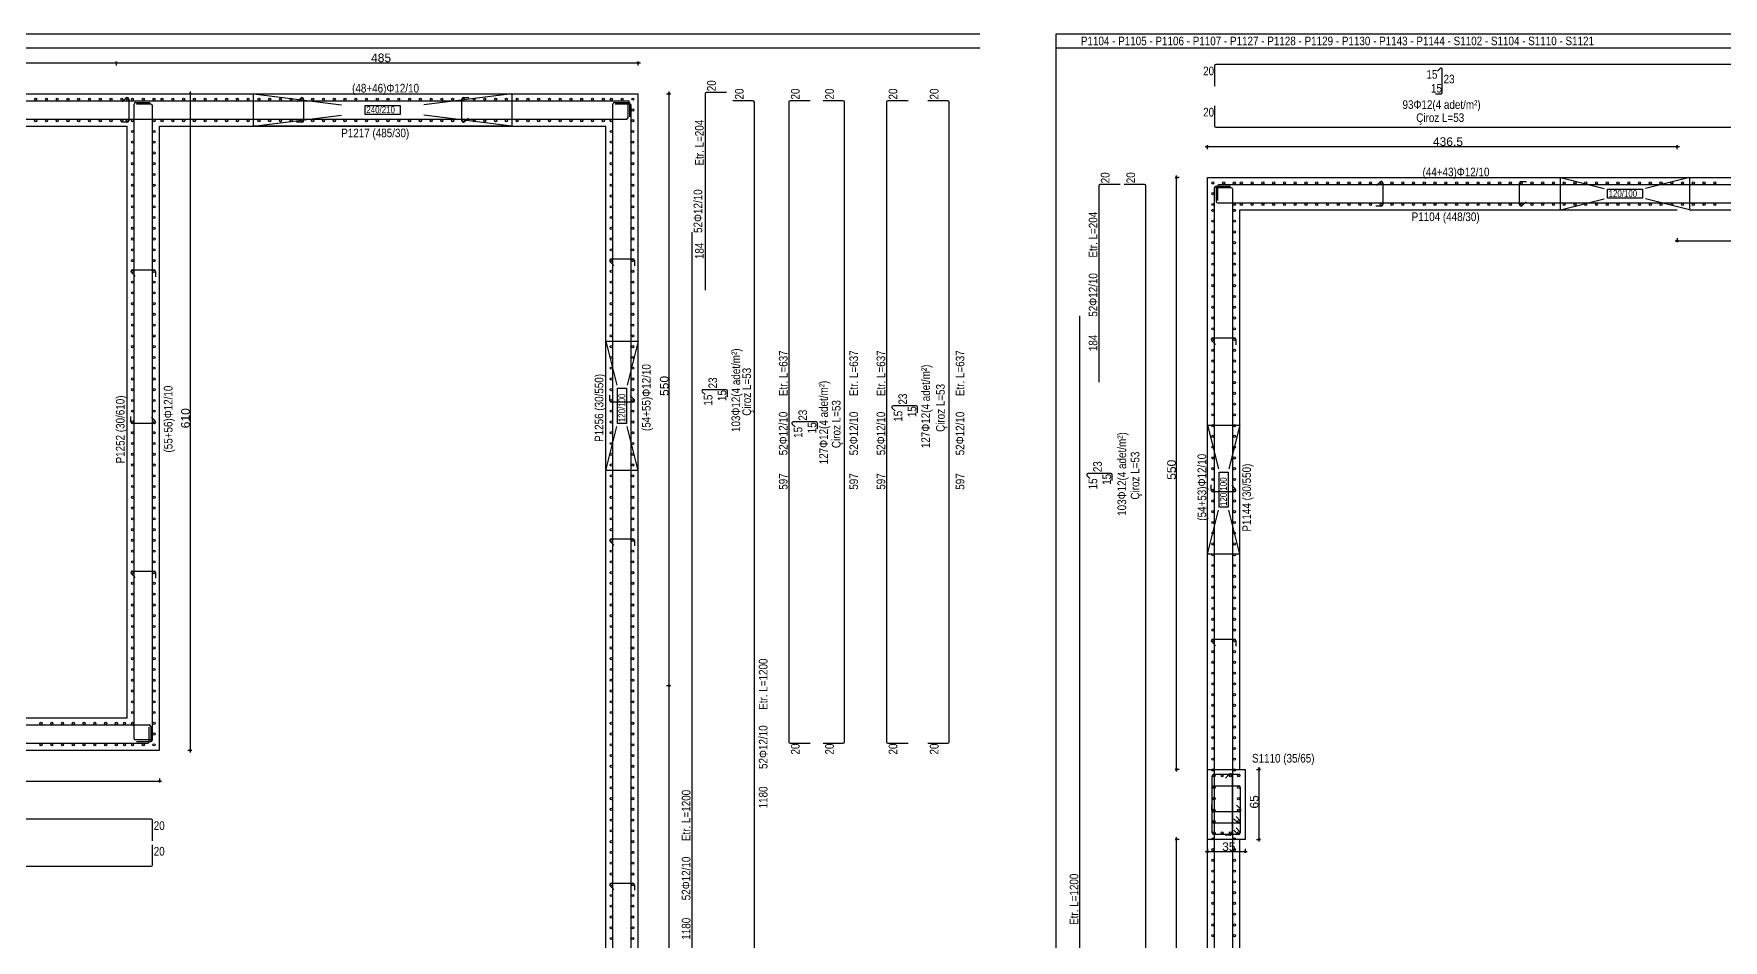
# Model space of a CAD drawing. Header units: metres. Extents: x 419734 to 420376, y 4564732 to 4565123.
# Drawn here: x 420004.01 to 420043.27, y 4564997.67 to 4565018.73 of the extents above; entities that cross this region are included whole.
import ezdxf

# ---------------------------------------------------------------- set-up
doc = ezdxf.new("R2010")
doc.units = ezdxf.units.M
for name, color, linetype in [('SW_DIM', 33, 'Continuous'), ('SW_MAGRONE', 2, 'Continuous'), ('SW_REINFORCEMENT', 7, 'Continuous'), ('SW_TABLE', 7, 'Continuous'), ('SW_Tondini', 1, 'Continuous'), ('SW_TXT_TESTI', 1, 'Continuous')]:
    doc.layers.add(name, color=color, linetype=linetype)
doc.styles.add('arial_1_18', font='arial.ttf', dxfattribs={"height": 0.2})
doc.styles.add('SWS', font='ARIALN.TTF')

msp = doc.modelspace()

# ---------------------------------------------------------------- linework, layer by layer
at = {"layer": 'SW_DIM', "ltscale": 0.5}
for points in [[(419969.25796, 4565018.05348), (420005.98296, 4565018.05348)], [(420005.88296, 4565018.05348), (420018.10745, 4565018.05348)], [(420005.93296, 4565017.99098), (420005.93296, 4565018.08473)], [(420018.05745, 4565017.99098), (420018.05745, 4565018.08473)], [(420007.58995, 4565017.33348), (420007.6837, 4565017.33348)], [(420007.65245, 4565002.03348), (420007.65245, 4565017.38348)], [(420018.71495, 4565017.33348), (420018.8087, 4565017.33348)], [(420018.77745, 4564984.40848), (420018.77745, 4565017.38348)], [(420031.23281, 4565016.1066), (420042.24616, 4565016.1066)], [(420031.28281, 4565016.0441), (420031.28281, 4565016.13785)], [(420042.19616, 4565016.0441), (420042.19616, 4565016.13785)], [(420030.62531, 4565015.3866), (420030.53156, 4565015.3866)], [(420030.56281, 4565001.5866), (420030.56281, 4565015.4366)], [(420042.19616, 4565013.9791), (420042.19616, 4565013.88535)], [(420042.14616, 4565013.9166), (420088.27712, 4565013.9166)], [(420018.71495, 4565003.58348), (420018.8087, 4565003.58348)], [(420007.58995, 4565002.08348), (420007.6837, 4565002.08348)], [(420006.93245, 4565001.42598), (420006.93245, 4565001.33223)], [(420030.62531, 4565001.6366), (420030.53156, 4565001.6366)], [(420032.42073, 4565001.6366), (420032.51448, 4565001.6366)], [(420032.48323, 4564999.9616), (420032.48323, 4565001.6866)], [(419995.50745, 4565001.36348), (420006.98245, 4565001.36348)], [(420030.62531, 4565000.0116), (420030.53156, 4565000.0116)], [(420030.56281, 4564982.4616), (420030.56281, 4565000.0616)], [(420032.42073, 4565000.0116), (420032.51448, 4565000.0116)], [(420031.23281, 4564999.72656), (420032.20781, 4564999.72656)], [(420031.28281, 4564999.78906), (420031.28281, 4564999.69531)], [(420032.15781, 4564999.78906), (420032.15781, 4564999.69531)]]:
    msp.add_lwpolyline(points, dxfattribs=at)
for centre in [(420005.93296, 4565018.05348), (420018.05745, 4565018.05348), (420007.65245, 4565017.33348), (420018.77745, 4565017.33348), (420031.28281, 4565016.1066), (420042.19616, 4565016.1066), (420030.56281, 4565015.3866), (420042.19616, 4565013.9166), (420018.77745, 4565003.58348), (420007.65245, 4565002.08348), (420006.93245, 4565001.36348), (420030.56281, 4565001.6366), (420032.48323, 4565001.6366), (420030.56281, 4565000.0116), (420032.48323, 4565000.0116), (420031.28281, 4564999.72656), (420032.15781, 4564999.72656)]:
    msp.add_circle(centre, 0.01875, dxfattribs=at)
at = {"layer": 'SW_MAGRONE'}
for points in [[(419969.30796, 4565017.33348), (420005.93296, 4565017.33348)], [(420005.93296, 4565017.33348), (420006.18245, 4565017.33348)], [(420006.18245, 4565017.33348), (420006.93245, 4565017.33348)], [(420006.93245, 4565017.33348), (420017.30745, 4565017.33348)], [(420009.11995, 4565017.33348), (420015.11995, 4565017.33348)], [(420009.11995, 4565016.58348), (420009.11995, 4565017.33348)], [(420009.11995, 4565017.33348), (420011.15995, 4565017.07848)], [(420015.11995, 4565017.33348), (420013.07995, 4565017.07848)], [(420015.11995, 4565017.33348), (420015.11995, 4565016.58348)], [(420017.30745, 4565017.33348), (420018.05745, 4565017.33348)], [(420018.05745, 4564984.45848), (420018.05745, 4565017.33348)], [(420009.11995, 4565016.58348), (420011.15995, 4565016.83848)], [(420011.7112, 4565017.06348), (420012.52869, 4565017.06348)], [(420011.7112, 4565016.85348), (420011.7112, 4565017.06348)], [(420012.52869, 4565016.85348), (420011.7112, 4565016.85348)], [(420012.52869, 4565017.06348), (420012.52869, 4565016.85348)], [(420015.11995, 4565016.58348), (420013.07995, 4565016.83848)], [(419995.55745, 4565016.58348), (420005.93296, 4565016.58348)], [(420005.93296, 4565016.58348), (420006.18245, 4565016.58348)], [(420006.18245, 4565002.83348), (420006.18245, 4565016.58348)], [(420006.93245, 4565002.08348), (420006.93245, 4565016.58348)], [(420006.93245, 4565016.58348), (420017.30745, 4565016.58348)], [(420015.11995, 4565016.58348), (420009.11995, 4565016.58348)], [(420017.30745, 4564985.20848), (420017.30745, 4565016.58348)], [(420031.28281, 4565015.3866), (420032.03281, 4565015.3866)], [(420031.28281, 4564982.5116), (420031.28281, 4565015.3866)], [(420032.03281, 4565015.3866), (420042.19616, 4565015.3866)], [(420039.48281, 4565015.3866), (420088.22712, 4565015.3866)], [(420039.48281, 4565014.6366), (420039.48281, 4565015.3866)], [(420039.48281, 4565015.3866), (420040.50281, 4565015.1316)], [(420040.57407, 4565015.1166), (420041.39155, 4565015.1166)], [(420040.57407, 4565014.9066), (420040.57407, 4565015.1166)], [(420041.39155, 4565015.1166), (420041.39155, 4565014.9066)], [(420042.48281, 4565015.3866), (420041.46281, 4565015.1316)], [(420042.48281, 4565015.3866), (420042.48281, 4565014.6366)], [(420039.48281, 4565014.6366), (420040.50281, 4565014.8916)], [(420041.39155, 4565014.9066), (420040.57407, 4565014.9066)], [(420042.48281, 4565014.6366), (420041.46281, 4565014.8916)], [(420032.03281, 4565014.6366), (420042.19616, 4565014.6366)], [(420032.03281, 4565001.6366), (420032.03281, 4565014.6366)], [(420042.48281, 4565014.6366), (420088.22712, 4565014.6366)], [(420017.30745, 4565011.58348), (420018.05745, 4565011.58348)], [(420017.30745, 4565011.58348), (420017.56245, 4565010.56348)], [(420018.05745, 4565011.58348), (420017.80245, 4565010.56348)], [(420017.57745, 4565009.67473), (420017.57745, 4565010.49222)], [(420017.57745, 4565010.49222), (420017.78745, 4565010.49222)], [(420017.78745, 4565010.49222), (420017.78745, 4565009.67473)], [(420017.78745, 4565009.67473), (420017.57745, 4565009.67473)], [(420031.28281, 4565009.6366), (420032.03281, 4565009.6366)], [(420031.28281, 4565009.6366), (420031.53781, 4565008.6166)], [(420032.03281, 4565009.6366), (420031.77781, 4565008.6166)], [(420017.30745, 4565008.58348), (420017.56245, 4565009.60348)], [(420018.05745, 4565008.58348), (420017.80245, 4565009.60348)], [(420018.05745, 4565008.58348), (420017.30745, 4565008.58348)], [(420031.55281, 4565007.72786), (420031.55281, 4565008.54535)], [(420031.55281, 4565008.54535), (420031.76281, 4565008.54535)], [(420031.76281, 4565008.54535), (420031.76281, 4565007.72786)], [(420031.28281, 4565006.6366), (420031.53781, 4565007.6566)], [(420031.76281, 4565007.72786), (420031.55281, 4565007.72786)], [(420032.03281, 4565006.6366), (420031.77781, 4565007.6566)], [(420032.03281, 4565006.6366), (420031.28281, 4565006.6366)], [(419995.55745, 4565002.83348), (420006.18245, 4565002.83348)], [(419969.55745, 4565002.08348), (420006.93245, 4565002.08348)], [(420031.28281, 4565001.6366), (420032.15781, 4565001.6366)], [(420032.15781, 4565001.6366), (420032.15781, 4565000.0116)], [(420032.15781, 4565000.0116), (420031.28281, 4565000.0116)], [(420032.03281, 4564983.2616), (420032.03281, 4565000.0116)]]:
    msp.add_lwpolyline(points, dxfattribs=at)
at = {"layer": 'SW_REINFORCEMENT', "color": 7, "ltscale": 0.05, "flags": 128}
for points in [[(420031.44531, 4565017.9841), (420031.44531, 4565017.5141)], [(420060.94531, 4565018.0141), (420031.47531, 4565018.0141)], [(420036.68827, 4565017.9192), (420036.62458, 4565017.85551)], [(420036.73948, 4565017.36291), (420036.73948, 4565017.89799)], [(419982.7518, 4565017.17098), (420012.7518, 4565017.17098)], [(420006.0678, 4565017.14661), (420006.15619, 4565017.23499)], [(420006.22021, 4565017.20848), (420006.22021, 4565016.70848)], [(420006.34495, 4565002.35848), (420006.34495, 4565017.09598)], [(420006.38245, 4565017.13348), (420006.71745, 4565017.13348)], [(420006.73245, 4565017.09598), (420006.39745, 4565017.09598)], [(420010.13004, 4565017.14661), (420010.21843, 4565017.23499)], [(420010.28245, 4565017.20848), (420010.28245, 4565016.70848)], [(420011.20865, 4565017.17098), (420017.81995, 4565017.17098)], [(420013.95745, 4565016.70848), (420013.95745, 4565017.20848)], [(420013.99495, 4565017.24598), (420014.11995, 4565017.24598)], [(420017.46995, 4564984.73348), (420017.46995, 4565017.09598)], [(420017.50745, 4565017.13348), (420017.84245, 4565017.13348)], [(420017.85745, 4565017.09598), (420017.52245, 4565017.09598)], [(420017.81995, 4565016.78348), (420017.81995, 4565017.11848)], [(420017.85745, 4565017.13348), (420017.85745, 4565016.79848)], [(420019.60884, 4565017.33261), (420019.60884, 4565012.76946)], [(420020.10884, 4565017.36261), (420019.63884, 4565017.36261)], [(420020.72495, 4565017.17098), (420020.25495, 4565017.17098)], [(420020.75495, 4564987.67098), (420020.75495, 4565017.14098)], [(420021.55562, 4565017.14098), (420021.55562, 4565002.27598)], [(420022.05562, 4565017.17098), (420021.58562, 4565017.17098)], [(420022.82062, 4565017.17098), (420022.35062, 4565017.17098)], [(420022.85062, 4565002.27598), (420022.85062, 4565017.14098)], [(420023.82562, 4565017.14098), (420023.82562, 4565002.27598)], [(420024.32562, 4565017.17098), (420023.85562, 4565017.17098)], [(420025.25322, 4565017.17098), (420024.78322, 4565017.17098)], [(420025.28322, 4565002.27598), (420025.28322, 4565017.14098)], [(420036.57698, 4565017.33291), (420036.70948, 4565017.33291)], [(419988.39495, 4565016.74598), (420017.78245, 4565016.74598)], [(420006.76995, 4565002.32098), (420006.76995, 4565017.05848)], [(420014.10985, 4565016.77035), (420014.02146, 4565016.68196)], [(420017.89495, 4564984.69598), (420017.89495, 4565017.05848)], [(420031.44531, 4565017.0565), (420031.44531, 4565016.5865)], [(420006.18271, 4565016.67098), (420006.05771, 4565016.67098)], [(420010.24495, 4565016.67098), (420010.11995, 4565016.67098)], [(420031.47531, 4565016.5565), (420060.95777, 4565016.5565)], [(420028.75531, 4565015.1941), (420028.75531, 4565010.63096)], [(420029.25531, 4565015.2241), (420028.78531, 4565015.2241)], [(420029.82031, 4565015.2241), (420029.35031, 4565015.2241)], [(420029.85031, 4564985.7241), (420029.85031, 4565015.1941)], [(420031.44531, 4564982.7866), (420031.44531, 4565015.1491)], [(420031.48281, 4565015.1866), (420031.81781, 4565015.1866)], [(420031.48281, 4565015.1716), (420031.48281, 4565014.8366)], [(420031.83281, 4565015.1491), (420031.49781, 4565015.1491)], [(420031.52031, 4565014.8516), (420031.52031, 4565015.1866)], [(420031.55781, 4565015.2241), (420088.87712, 4565015.2241)], [(420035.20625, 4565015.19973), (420035.29464, 4565015.28812)], [(420035.35866, 4565015.2616), (420035.35866, 4565014.7616)], [(420038.53366, 4565014.7616), (420038.53366, 4565015.2616)], [(420038.57116, 4565015.2991), (420038.69616, 4565015.2991)], [(420031.52031, 4565014.7991), (420088.83962, 4565014.7991)], [(420031.87031, 4564982.7491), (420031.87031, 4565015.1116)], [(420035.32116, 4565014.7241), (420035.19616, 4565014.7241)], [(420038.68606, 4565014.82348), (420038.59767, 4565014.73509)], [(420019.29979, 4565014.12098), (420019.29979, 4564984.65098)], [(420006.36932, 4565013.09357), (420006.28093, 4565013.18196)], [(420006.30745, 4565013.24598), (420006.80745, 4565013.24598)], [(420006.84495, 4565013.20848), (420006.84495, 4565013.08348)], [(420017.49432, 4565013.34357), (420017.40593, 4565013.43196)], [(420017.43245, 4565013.49598), (420017.93245, 4565013.49598)], [(420017.96995, 4565013.45848), (420017.96995, 4565013.33348)], [(420028.31269, 4565012.1741), (420028.31269, 4564982.7041)], [(420031.46968, 4565011.5092), (420031.38129, 4565011.59759)], [(420031.40781, 4565011.6616), (420031.90781, 4565011.6616)], [(420031.94531, 4565011.6241), (420031.94531, 4565011.4991)], [(420019.54597, 4565010.40726), (420019.60966, 4565010.34357)], [(420020.10225, 4565010.45848), (420019.56718, 4565010.45848)], [(420020.13225, 4565010.29598), (420020.13225, 4565010.42848)], [(420017.39495, 4565010.20848), (420017.39495, 4565010.33348)], [(420017.93245, 4565010.17098), (420017.43245, 4565010.17098)], [(420017.87058, 4565010.32338), (420017.95896, 4565010.23499)], [(420023.95973, 4565010.03226), (420024.02342, 4565009.96857)], [(420024.51601, 4565010.08348), (420023.98094, 4565010.08348)], [(420024.54601, 4565009.92098), (420024.54601, 4565010.05348)], [(420006.26995, 4565009.70848), (420006.26995, 4565009.83348)], [(420006.80745, 4565009.67098), (420006.30745, 4565009.67098)], [(420006.74558, 4565009.82338), (420006.83396, 4565009.73499)], [(420021.63601, 4565009.65726), (420021.6997, 4565009.59357)], [(420022.19229, 4565009.70848), (420021.65722, 4565009.70848)], [(420022.22229, 4565009.54598), (420022.22229, 4565009.67848)], [(420028.48526, 4565008.46039), (420028.54895, 4565008.3967)], [(420029.04155, 4565008.5116), (420028.50648, 4565008.5116)], [(420029.07155, 4565008.3491), (420029.07155, 4565008.4816)], [(420031.37031, 4565008.1241), (420031.37031, 4565008.2491)], [(420031.90781, 4565008.0866), (420031.40781, 4565008.0866)], [(420031.84594, 4565008.23901), (420031.93433, 4565008.15062)], [(420017.49432, 4565006.84357), (420017.40593, 4565006.93196)], [(420017.43245, 4565006.99598), (420017.93245, 4565006.99598)], [(420017.96995, 4565006.95848), (420017.96995, 4565006.83348)], [(420006.36932, 4565006.09357), (420006.28093, 4565006.18196)], [(420006.30745, 4565006.24598), (420006.80745, 4565006.24598)], [(420006.84495, 4565006.20848), (420006.84495, 4565006.08348)], [(420031.46968, 4565004.5092), (420031.38129, 4565004.59759)], [(420031.40781, 4565004.6616), (420031.90781, 4565004.6616)], [(420031.94531, 4565004.6241), (420031.94531, 4565004.4991)], [(419969.83245, 4565002.67098), (420006.69495, 4565002.67098)], [(420006.69495, 4565002.28348), (420006.69495, 4565002.61848)], [(420006.73245, 4565002.63348), (420006.73245, 4565002.29848)], [(419969.79495, 4565002.24598), (420006.65745, 4565002.24598)], [(420006.71745, 4565002.32098), (420006.38245, 4565002.32098)], [(420006.39745, 4565002.28348), (420006.73245, 4565002.28348)], [(420021.58562, 4565002.24598), (420022.05562, 4565002.24598)], [(420022.35062, 4565002.24598), (420022.82062, 4565002.24598)], [(420023.85562, 4565002.24598), (420024.32562, 4565002.24598)], [(420024.78322, 4565002.24598), (420025.25322, 4565002.24598)], [(420031.39531, 4565000.1616), (420031.39531, 4565001.4866)], [(420031.43281, 4565001.5241), (420032.00781, 4565001.5241)], [(420031.70124, 4565001.43723), (420031.78963, 4565001.52562)], [(420031.85364, 4565001.4991), (420031.85364, 4565000.1491)], [(420031.43281, 4565001.2591), (420032.00781, 4565001.2591)], [(420032.04531, 4565001.2216), (420032.04531, 4565000.1616)], [(420031.38281, 4565000.6916), (420031.38281, 4565000.8166)], [(420032.02031, 4565000.6541), (420031.42031, 4565000.6541)], [(420031.95844, 4565000.80651), (420032.04683, 4565000.71812)], [(420006.73995, 4565000.48098), (419997.6768, 4565000.48098)], [(420006.76995, 4564999.98098), (420006.76995, 4565000.45098)], [(420032.00781, 4565000.3891), (420031.43281, 4565000.3891)], [(420031.98129, 4565000.40009), (420031.8929, 4565000.48848)], [(420031.98129, 4565000.13509), (420031.8929, 4565000.22348)], [(420031.94594, 4565000.54151), (420032.03433, 4565000.45312)], [(420031.94594, 4565000.27651), (420032.03433, 4565000.18812)], [(420006.76995, 4564999.41598), (420006.76995, 4564999.88598)], [(420032.00781, 4565000.1241), (420031.43281, 4565000.1241)], [(420031.81614, 4565000.1116), (420031.69114, 4565000.1116)], [(419977.26995, 4564999.38598), (420006.73995, 4564999.38598)], [(420017.49432, 4564998.84357), (420017.40593, 4564998.93196)], [(420017.43245, 4564998.99598), (420017.93245, 4564998.99598)], [(420017.96995, 4564998.95848), (420017.96995, 4564998.83348)]]:
    msp.add_lwpolyline(points, dxfattribs=at)
at = {"layer": 'SW_REINFORCEMENT', "color": 7, "ltscale": 0.05}
for centre, radius, start, end in [((420031.47531, 4565017.9841), 0.03, 90, 180), ((420036.70948, 4565017.89799), 0.03, 0, 135), ((420006.18271, 4565017.20848), 0.0375, 0, 135), ((420006.38245, 4565017.09598), 0.0375, 90, 180), ((420006.73245, 4565017.05848), 0.0375, 0, 90), ((420010.24495, 4565017.20848), 0.0375, 0, 135), ((420013.99495, 4565017.20848), 0.0375, 90, 180), ((420017.50745, 4565017.09598), 0.0375, 90, 180), ((420017.81995, 4565017.13348), 0.0375, 0, 90), ((420017.85745, 4565017.05848), 0.0375, 0, 90), ((420019.63884, 4565017.33261), 0.03, 90, 180), ((420020.72495, 4565017.14098), 0.03, 0, 90), ((420021.58562, 4565017.14098), 0.03, 90, 180), ((420022.82062, 4565017.14098), 0.03, 0, 90), ((420023.85562, 4565017.14098), 0.03, 90, 180), ((420025.25322, 4565017.14098), 0.03, 0, 90), ((420036.70948, 4565017.36291), 0.03, 270, 0), ((420006.18271, 4565016.70848), 0.0375, 270, 0), ((420010.24495, 4565016.70848), 0.0375, 270, 0), ((420013.99495, 4565016.70848), 0.0375, 180, 315), ((420017.78245, 4565016.78348), 0.0375, 270, 0), ((420031.47531, 4565016.5865), 0.03, 180, 270), ((420028.78531, 4565015.1941), 0.03, 90, 180), ((420029.82031, 4565015.1941), 0.03, 0, 90), ((420031.48281, 4565015.1491), 0.0375, 90, 180), ((420031.55781, 4565015.1866), 0.0375, 90, 180), ((420031.83281, 4565015.1116), 0.0375, 0, 90), ((420035.32116, 4565015.2616), 0.0375, 0, 135), ((420038.57116, 4565015.2616), 0.0375, 90, 180), ((420031.52031, 4565014.8366), 0.0375, 180, 270), ((420035.32116, 4565014.7616), 0.0375, 270, 0), ((420038.57116, 4565014.7616), 0.0375, 180, 315), ((420006.30745, 4565013.20848), 0.0375, 90, 225), ((420006.80745, 4565013.20848), 0.0375, 0, 90), ((420017.43245, 4565013.45848), 0.0375, 90, 225), ((420017.93245, 4565013.45848), 0.0375, 0, 90), ((420031.40781, 4565011.6241), 0.0375, 90, 225), ((420031.90781, 4565011.6241), 0.0375, 0, 90), ((420019.56718, 4565010.42848), 0.03, 90, 225), ((420020.10225, 4565010.42848), 0.03, 0, 90), ((420017.43245, 4565010.20848), 0.0375, 180, 270), ((420017.93245, 4565010.20848), 0.0375, 270, 45), ((420023.98094, 4565010.05348), 0.03, 90, 225), ((420024.51601, 4565010.05348), 0.03, 0, 90), ((420006.30745, 4565009.70848), 0.0375, 180, 270), ((420006.80745, 4565009.70848), 0.0375, 270, 45), ((420021.65722, 4565009.67848), 0.03, 90, 225), ((420022.19229, 4565009.67848), 0.03, 0, 90), ((420028.50648, 4565008.4816), 0.03, 90, 225), ((420029.04155, 4565008.4816), 0.03, 0, 90), ((420031.40781, 4565008.1241), 0.0375, 180, 270), ((420031.90781, 4565008.1241), 0.0375, 270, 45), ((420017.43245, 4565006.95848), 0.0375, 90, 225), ((420017.93245, 4565006.95848), 0.0375, 0, 90), ((420006.30745, 4565006.20848), 0.0375, 90, 225), ((420006.80745, 4565006.20848), 0.0375, 0, 90), ((420031.40781, 4565004.6241), 0.0375, 90, 225), ((420031.90781, 4565004.6241), 0.0375, 0, 90), ((420006.69495, 4565002.63348), 0.0375, 0, 90), ((420006.38245, 4565002.35848), 0.0375, 180, 270), ((420006.65745, 4565002.28348), 0.0375, 270, 0), ((420006.73245, 4565002.32098), 0.0375, 270, 0), ((420021.58562, 4565002.27598), 0.03, 180, 270), ((420022.82062, 4565002.27598), 0.03, 270, 0), ((420023.85562, 4565002.27598), 0.03, 180, 270), ((420025.25322, 4565002.27598), 0.03, 270, 0), ((420031.43281, 4565001.4866), 0.0375, 90, 180), ((420031.81614, 4565001.4991), 0.0375, 0, 135), ((420032.00781, 4565001.4866), 0.0375, 0, 90), ((420031.43281, 4565001.2216), 0.0375, 90, 180), ((420032.00781, 4565001.2216), 0.0375, 0, 90), ((420031.42031, 4565000.6916), 0.0375, 180, 270), ((420032.02031, 4565000.6916), 0.0375, 270, 45), ((420006.73995, 4565000.45098), 0.03, 0, 90), ((420031.43281, 4565000.4266), 0.0375, 180, 270), ((420032.00781, 4565000.4266), 0.0375, 225, 44.999973), ((420031.43281, 4565000.1616), 0.0375, 180, 270), ((420031.81614, 4565000.1491), 0.0375, 270, 0), ((420032.00781, 4565000.1616), 0.0375, 225, 44.999973), ((420006.73995, 4564999.41598), 0.03, 270, 0), ((420017.43245, 4564998.95848), 0.0375, 90, 225), ((420017.93245, 4564998.95848), 0.0375, 0, 90)]:
    msp.add_arc(centre, radius, start, end, dxfattribs=at)
at = {"layer": 'SW_TABLE'}
for points in [[(420025.99591, 4564979.3341), (420025.99591, 4564979.3341), (419949.97495, 4564979.3341), (419949.97495, 4565018.72744), (420025.99591, 4565018.72744)], [(420089.52087, 4564979.3341), (420089.52087, 4564979.3341), (420027.76985, 4564979.3341), (420027.76985, 4565018.72744), (420089.52087, 4565018.72744)], [(420025.99591, 4565018.3941), (419949.97495, 4565018.3941)], [(420089.52087, 4565018.3941), (420027.76985, 4565018.3941)]]:
    msp.add_lwpolyline(points, dxfattribs=at)
at = {"layer": 'SW_Tondini'}
for centre in [(420004.05796, 4565017.20848), (420004.30796, 4565017.20848), (420004.55796, 4565017.20848), (420004.80796, 4565017.20848), (420005.05796, 4565017.20848), (420005.30796, 4565017.20848), (420005.55796, 4565017.20848), (420005.80796, 4565017.20848), (420006.05796, 4565017.20848), (420006.18271, 4565017.20848), (420006.30745, 4565017.20848), (420006.55745, 4565017.20848), (420006.80745, 4565017.20848), (420006.99495, 4565017.20848), (420007.24495, 4565017.20848), (420007.49495, 4565017.20848), (420007.74495, 4565017.20848), (420007.99495, 4565017.20848), (420008.24495, 4565017.20848), (420008.49495, 4565017.20848), (420008.74495, 4565017.20848), (420008.99495, 4565017.20848), (420009.24495, 4565017.20848), (420009.49495, 4565017.20848), (420009.74495, 4565017.20848), (420009.99495, 4565017.20848), (420010.24495, 4565017.20848), (420010.49495, 4565017.20848), (420010.74495, 4565017.20848), (420010.99495, 4565017.20848), (420011.24495, 4565017.20848), (420011.49495, 4565017.20848), (420011.74495, 4565017.20848), (420011.99495, 4565017.20848), (420012.24495, 4565017.20848), (420012.49495, 4565017.20848), (420012.74495, 4565017.20848), (420012.99495, 4565017.20848), (420013.24495, 4565017.20848), (420013.49495, 4565017.20848), (420013.74495, 4565017.20848), (420013.99495, 4565017.20848), (420014.24495, 4565017.20848), (420014.49495, 4565017.20848), (420014.74495, 4565017.20848), (420014.99495, 4565017.20848), (420015.24495, 4565017.20848), (420015.49495, 4565017.20848), (420015.74495, 4565017.20848), (420015.99495, 4565017.20848), (420016.24495, 4565017.20848), (420016.49495, 4565017.20848), (420016.74495, 4565017.20848), (420016.99495, 4565017.20848), (420017.24495, 4565017.20848), (420017.43245, 4565017.20848), (420017.68245, 4565017.20848), (420017.93245, 4565017.20848), (420004.05796, 4565016.70848), (420004.30796, 4565016.70848), (420004.55796, 4565016.70848), (420004.80796, 4565016.70848), (420005.05796, 4565016.70848), (420005.30796, 4565016.70848), (420005.55796, 4565016.70848), (420005.80796, 4565016.70848), (420006.05796, 4565016.70848), (420006.18271, 4565016.70848), (420006.30745, 4565016.70848), (420006.80745, 4565016.70848), (420006.99495, 4565016.70848), (420007.24495, 4565016.70848), (420007.49495, 4565016.70848), (420007.74495, 4565016.70848), (420007.99495, 4565016.70848), (420008.24495, 4565016.70848), (420008.49495, 4565016.70848), (420008.74495, 4565016.70848), (420008.99495, 4565016.70848), (420009.24495, 4565016.70848), (420009.49495, 4565016.70848), (420009.74495, 4565016.70848), (420009.99495, 4565016.70848), (420010.24495, 4565016.70848), (420010.49495, 4565016.70848), (420010.74495, 4565016.70848), (420010.99495, 4565016.70848), (420011.24495, 4565016.70848), (420011.49495, 4565016.70848), (420011.74495, 4565016.70848), (420011.99495, 4565016.70848), (420012.24495, 4565016.70848), (420012.49495, 4565016.70848), (420012.74495, 4565016.70848), (420012.99495, 4565016.70848), (420013.24495, 4565016.70848), (420013.49495, 4565016.70848), (420013.74495, 4565016.70848), (420013.99495, 4565016.70848), (420014.24495, 4565016.70848), (420014.49495, 4565016.70848), (420014.74495, 4565016.70848), (420014.99495, 4565016.70848), (420015.24495, 4565016.70848), (420015.49495, 4565016.70848), (420015.74495, 4565016.70848), (420015.99495, 4565016.70848), (420016.24495, 4565016.70848), (420016.49495, 4565016.70848), (420016.74495, 4565016.70848), (420016.99495, 4565016.70848), (420017.24495, 4565016.70848), (420017.43245, 4565016.70848), (420017.93245, 4565016.95848), (420017.93245, 4565016.70848), (420006.30745, 4565016.45848), (420006.80745, 4565016.45848), (420017.43245, 4565016.45848), (420017.93245, 4565016.45848), (420006.30745, 4565016.20848), (420006.30745, 4565015.95848), (420006.80745, 4565016.20848), (420006.80745, 4565015.95848), (420017.43245, 4565016.20848), (420017.43245, 4565015.95848), (420017.93245, 4565016.20848), (420017.93245, 4565015.95848), (420006.30745, 4565015.70848), (420006.80745, 4565015.70848), (420017.43245, 4565015.70848), (420017.93245, 4565015.70848), (420006.30745, 4565015.45848), (420006.30745, 4565015.20848), (420006.80745, 4565015.45848), (420006.80745, 4565015.20848), (420017.43245, 4565015.45848), (420017.43245, 4565015.20848), (420017.93245, 4565015.45848), (420017.93245, 4565015.20848), (420031.40781, 4565015.2616), (420031.65781, 4565015.2616), (420031.90781, 4565015.2616), (420032.07116, 4565015.2616), (420032.32116, 4565015.2616), (420032.57116, 4565015.2616), (420032.82116, 4565015.2616), (420033.07116, 4565015.2616), (420033.32116, 4565015.2616), (420033.57116, 4565015.2616), (420033.82116, 4565015.2616), (420034.07116, 4565015.2616), (420034.32116, 4565015.2616), (420034.57116, 4565015.2616), (420034.82116, 4565015.2616), (420035.07116, 4565015.2616), (420035.32116, 4565015.2616), (420035.57116, 4565015.2616), (420035.82116, 4565015.2616), (420036.07116, 4565015.2616), (420036.32116, 4565015.2616), (420036.57116, 4565015.2616), (420036.82116, 4565015.2616), (420037.07116, 4565015.2616), (420037.32116, 4565015.2616), (420037.57116, 4565015.2616), (420037.82116, 4565015.2616), (420038.07116, 4565015.2616), (420038.32116, 4565015.2616), (420038.57116, 4565015.2616), (420038.82116, 4565015.2616), (420039.07116, 4565015.2616), (420039.32116, 4565015.2616), (420039.57116, 4565015.2616), (420039.82116, 4565015.2616), (420040.07116, 4565015.2616), (420040.32116, 4565015.2616), (420040.57116, 4565015.2616), (420040.82116, 4565015.2616), (420041.07116, 4565015.2616), (420041.32116, 4565015.2616), (420041.57116, 4565015.2616), (420041.82116, 4565015.2616), (420042.07116, 4565015.2616), (420042.32116, 4565015.2616), (420042.57116, 4565015.2616), (420042.82116, 4565015.2616), (420043.07116, 4565015.2616), (420006.30745, 4565014.95848), (420006.30745, 4565014.70848), (420006.80745, 4565014.95848), (420006.80745, 4565014.70848), (420017.43245, 4565014.95848), (420017.43245, 4565014.70848), (420017.93245, 4565014.95848), (420017.93245, 4565014.70848), (420031.40781, 4565015.0116), (420031.40781, 4565014.7616), (420031.90781, 4565014.7616), (420032.07116, 4565014.7616), (420032.32116, 4565014.7616), (420032.57116, 4565014.7616), (420032.82116, 4565014.7616), (420033.07116, 4565014.7616), (420033.32116, 4565014.7616), (420033.57116, 4565014.7616), (420033.82116, 4565014.7616), (420034.07116, 4565014.7616), (420034.32116, 4565014.7616), (420034.57116, 4565014.7616), (420034.82116, 4565014.7616), (420035.07116, 4565014.7616), (420035.32116, 4565014.7616), (420035.57116, 4565014.7616), (420035.82116, 4565014.7616), (420036.07116, 4565014.7616), (420036.32116, 4565014.7616), (420036.57116, 4565014.7616), (420036.82116, 4565014.7616), (420037.07116, 4565014.7616), (420037.32116, 4565014.7616), (420037.57116, 4565014.7616), (420037.82116, 4565014.7616), (420038.07116, 4565014.7616), (420038.32116, 4565014.7616), (420038.57116, 4565014.7616), (420038.82116, 4565014.7616), (420039.07116, 4565014.7616), (420039.32116, 4565014.7616), (420039.57116, 4565014.7616), (420039.82116, 4565014.7616), (420040.07116, 4565014.7616), (420040.32116, 4565014.7616), (420040.57116, 4565014.7616), (420040.82116, 4565014.7616), (420041.07116, 4565014.7616), (420041.32116, 4565014.7616), (420041.57116, 4565014.7616), (420041.82116, 4565014.7616), (420042.07116, 4565014.7616), (420042.32116, 4565014.7616), (420042.57116, 4565014.7616), (420042.82116, 4565014.7616), (420043.07116, 4565014.7616), (420006.30745, 4565014.45848), (420006.80745, 4565014.45848), (420017.43245, 4565014.45848), (420017.93245, 4565014.45848), (420031.40781, 4565014.6241), (420031.40781, 4565014.3741), (420031.90781, 4565014.6241), (420031.90781, 4565014.3741), (420006.30745, 4565014.20848), (420006.30745, 4565013.95848), (420006.80745, 4565014.20848), (420006.80745, 4565013.95848), (420017.43245, 4565014.20848), (420017.43245, 4565013.95848), (420017.93245, 4565014.20848), (420017.93245, 4565013.95848), (420031.40781, 4565014.1241), (420031.90781, 4565014.1241), (420006.30745, 4565013.70848), (420006.80745, 4565013.70848), (420017.43245, 4565013.70848), (420017.93245, 4565013.70848), (420031.40781, 4565013.8741), (420031.40781, 4565013.6241), (420031.90781, 4565013.8741), (420031.90781, 4565013.6241), (420006.30745, 4565013.45848), (420006.30745, 4565013.20848), (420006.80745, 4565013.45848), (420006.80745, 4565013.20848), (420017.43245, 4565013.45848), (420017.43245, 4565013.20848), (420017.93245, 4565013.45848), (420017.93245, 4565013.20848), (420031.40781, 4565013.3741), (420031.90781, 4565013.3741), (420006.30745, 4565012.95848), (420006.80745, 4565012.95848), (420017.43245, 4565012.95848), (420017.93245, 4565012.95848), (420031.40781, 4565013.1241), (420031.40781, 4565012.8741), (420031.90781, 4565013.1241), (420031.90781, 4565012.8741), (420006.30745, 4565012.70848), (420006.30745, 4565012.45848), (420006.80745, 4565012.70848), (420006.80745, 4565012.45848), (420017.43245, 4565012.70848), (420017.43245, 4565012.45848), (420017.93245, 4565012.70848), (420017.93245, 4565012.45848), (420031.40781, 4565012.6241), (420031.40781, 4565012.3741), (420031.90781, 4565012.6241), (420031.90781, 4565012.3741), (420006.30745, 4565012.20848), (420006.30745, 4565011.95848), (420006.80745, 4565012.20848), (420006.80745, 4565011.95848), (420017.43245, 4565012.20848), (420017.43245, 4565011.95848), (420017.93245, 4565012.20848), (420017.93245, 4565011.95848), (420031.40781, 4565012.1241), (420031.90781, 4565012.1241), (420006.30745, 4565011.70848), (420006.80745, 4565011.70848), (420017.43245, 4565011.70848), (420017.93245, 4565011.70848), (420031.40781, 4565011.8741), (420031.40781, 4565011.6241), (420031.90781, 4565011.8741), (420031.90781, 4565011.6241), (420006.30745, 4565011.45848), (420006.30745, 4565011.20848), (420006.80745, 4565011.45848), (420006.80745, 4565011.20848), (420017.43245, 4565011.45848), (420017.43245, 4565011.20848), (420017.93245, 4565011.45848), (420017.93245, 4565011.20848), (420031.40781, 4565011.3741), (420031.90781, 4565011.3741), (420006.30745, 4565010.95848), (420006.80745, 4565010.95848), (420017.43245, 4565010.95848), (420017.93245, 4565010.95848), (420031.40781, 4565011.1241), (420031.40781, 4565010.8741), (420031.90781, 4565011.1241), (420031.90781, 4565010.8741), (420006.30745, 4565010.70848), (420006.30745, 4565010.45848), (420006.80745, 4565010.70848), (420006.80745, 4565010.45848), (420017.43245, 4565010.70848), (420017.43245, 4565010.45848), (420017.93245, 4565010.70848), (420017.93245, 4565010.45848), (420031.40781, 4565010.6241), (420031.90781, 4565010.6241), (420006.30745, 4565010.20848), (420006.80745, 4565010.20848), (420017.43245, 4565010.20848), (420017.93245, 4565010.20848), (420031.40781, 4565010.3741), (420031.40781, 4565010.1241), (420031.90781, 4565010.3741), (420031.90781, 4565010.1241), (420006.30745, 4565009.95848), (420006.30745, 4565009.70848), (420006.80745, 4565009.95848), (420006.80745, 4565009.70848), (420017.43245, 4565009.95848), (420017.43245, 4565009.70848), (420017.93245, 4565009.95848), (420017.93245, 4565009.70848), (420031.40781, 4565009.8741), (420031.40781, 4565009.6241), (420031.90781, 4565009.8741), (420031.90781, 4565009.6241), (420006.30745, 4565009.45848), (420006.30745, 4565009.20848), (420006.80745, 4565009.45848), (420006.80745, 4565009.20848), (420017.43245, 4565009.45848), (420017.43245, 4565009.20848), (420017.93245, 4565009.45848), (420017.93245, 4565009.20848), (420031.40781, 4565009.3741), (420031.90781, 4565009.3741), (420006.30745, 4565008.95848), (420006.80745, 4565008.95848), (420017.43245, 4565008.95848), (420017.93245, 4565008.95848), (420031.40781, 4565009.1241), (420031.40781, 4565008.8741), (420031.90781, 4565009.1241), (420031.90781, 4565008.8741), (420006.30745, 4565008.70848), (420006.30745, 4565008.45848), (420006.80745, 4565008.70848), (420006.80745, 4565008.45848), (420017.43245, 4565008.70848), (420017.43245, 4565008.45848), (420017.93245, 4565008.70848), (420017.93245, 4565008.45848), (420031.40781, 4565008.6241), (420031.90781, 4565008.6241), (420006.30745, 4565008.20848), (420006.80745, 4565008.20848), (420017.43245, 4565008.20848), (420017.93245, 4565008.20848), (420031.40781, 4565008.3741), (420031.40781, 4565008.1241), (420031.90781, 4565008.3741), (420031.90781, 4565008.1241), (420006.30745, 4565007.95848), (420006.30745, 4565007.70848), (420006.80745, 4565007.95848), (420006.80745, 4565007.70848), (420017.43245, 4565007.95848), (420017.43245, 4565007.70848), (420017.93245, 4565007.95848), (420017.93245, 4565007.70848), (420031.40781, 4565007.8741), (420031.90781, 4565007.8741), (420006.30745, 4565007.45848), (420006.80745, 4565007.45848), (420017.43245, 4565007.45848), (420017.93245, 4565007.45848), (420031.40781, 4565007.6241), (420031.40781, 4565007.3741), (420031.90781, 4565007.6241), (420031.90781, 4565007.3741), (420006.30745, 4565007.20848), (420006.30745, 4565006.95848), (420006.80745, 4565007.20848), (420006.80745, 4565006.95848), (420017.43245, 4565007.20848), (420017.43245, 4565006.95848), (420017.93245, 4565007.20848), (420017.93245, 4565006.95848), (420031.40781, 4565007.1241), (420031.40781, 4565006.8741), (420031.90781, 4565007.1241), (420031.90781, 4565006.8741), (420006.30745, 4565006.70848), (420006.30745, 4565006.45848), (420006.80745, 4565006.70848), (420006.80745, 4565006.45848), (420017.43245, 4565006.70848), (420017.43245, 4565006.45848), (420017.93245, 4565006.70848), (420017.93245, 4565006.45848), (420031.40781, 4565006.6241), (420031.90781, 4565006.6241), (420006.30745, 4565006.20848), (420006.80745, 4565006.20848), (420017.43245, 4565006.20848), (420017.93245, 4565006.20848), (420031.40781, 4565006.3741), (420031.40781, 4565006.1241), (420031.90781, 4565006.3741), (420031.90781, 4565006.1241), (420006.30745, 4565005.95848), (420006.30745, 4565005.70848), (420006.80745, 4565005.95848), (420006.80745, 4565005.70848), (420017.43245, 4565005.95848), (420017.43245, 4565005.70848), (420017.93245, 4565005.95848), (420017.93245, 4565005.70848), (420031.40781, 4565005.8741), (420031.90781, 4565005.8741), (420006.30745, 4565005.45848), (420006.80745, 4565005.45848), (420017.43245, 4565005.45848), (420017.93245, 4565005.45848), (420031.40781, 4565005.6241), (420031.40781, 4565005.3741), (420031.90781, 4565005.6241), (420031.90781, 4565005.3741), (420006.30745, 4565005.20848), (420006.30745, 4565004.95848), (420006.80745, 4565005.20848), (420006.80745, 4565004.95848), (420017.43245, 4565005.20848), (420017.43245, 4565004.95848), (420017.93245, 4565005.20848), (420017.93245, 4565004.95848), (420031.40781, 4565005.1241), (420031.90781, 4565005.1241), (420006.30745, 4565004.70848), (420006.80745, 4565004.70848), (420017.43245, 4565004.70848), (420017.93245, 4565004.70848), (420031.40781, 4565004.8741), (420031.40781, 4565004.6241), (420031.90781, 4565004.8741), (420031.90781, 4565004.6241), (420006.30745, 4565004.45848), (420006.30745, 4565004.20848), (420006.80745, 4565004.45848), (420006.80745, 4565004.20848), (420017.43245, 4565004.45848), (420017.43245, 4565004.20848), (420017.93245, 4565004.45848), (420017.93245, 4565004.20848), (420031.40781, 4565004.3741), (420031.40781, 4565004.1241), (420031.90781, 4565004.3741), (420031.90781, 4565004.1241), (420006.30745, 4565003.95848), (420006.30745, 4565003.70848), (420006.80745, 4565003.95848), (420006.80745, 4565003.70848), (420017.43245, 4565003.95848), (420017.43245, 4565003.70848), (420017.93245, 4565003.95848), (420017.93245, 4565003.70848), (420031.40781, 4565003.8741), (420031.90781, 4565003.8741), (420006.30745, 4565003.45848), (420006.80745, 4565003.45848), (420017.43245, 4565003.45848), (420017.93245, 4565003.45848), (420031.40781, 4565003.6241), (420031.40781, 4565003.3741), (420031.90781, 4565003.6241), (420031.90781, 4565003.3741), (420006.30745, 4565003.20848), (420006.30745, 4565002.95848), (420006.80745, 4565003.20848), (420006.80745, 4565002.95848), (420017.43245, 4565003.20848), (420017.43245, 4565002.95848), (420017.93245, 4565003.20848), (420017.93245, 4565002.95848), (420031.40781, 4565003.1241), (420031.90781, 4565003.1241), (420004.18245, 4565002.70848), (420004.43245, 4565002.70848), (420004.68245, 4565002.70848), (420004.93245, 4565002.70848), (420005.18245, 4565002.70848), (420005.43245, 4565002.70848), (420005.68245, 4565002.70848), (420005.93245, 4565002.70848), (420006.11995, 4565002.70848), (420006.30745, 4565002.70848), (420006.80745, 4565002.70848), (420017.43245, 4565002.70848), (420017.93245, 4565002.70848), (420031.40781, 4565002.8741), (420031.40781, 4565002.6241), (420031.90781, 4565002.8741), (420031.90781, 4565002.6241), (420004.18245, 4565002.20848), (420004.43245, 4565002.20848), (420004.68245, 4565002.20848), (420004.93245, 4565002.20848), (420005.18245, 4565002.20848), (420005.43245, 4565002.20848), (420005.68245, 4565002.20848), (420005.93245, 4565002.20848), (420006.11995, 4565002.20848), (420006.30745, 4565002.20848), (420006.55745, 4565002.20848), (420006.80745, 4565002.45848), (420006.80745, 4565002.20848), (420017.43245, 4565002.45848), (420017.43245, 4565002.20848), (420017.93245, 4565002.45848), (420017.93245, 4565002.20848), (420031.40781, 4565002.3741), (420031.90781, 4565002.3741), (420017.43245, 4565001.95848), (420017.93245, 4565001.95848), (420031.40781, 4565002.1241), (420031.40781, 4565001.8741), (420031.90781, 4565002.1241), (420031.90781, 4565001.8741), (420017.43245, 4565001.70848), (420017.43245, 4565001.45848), (420017.93245, 4565001.70848), (420017.93245, 4565001.45848), (420031.40781, 4565001.6241), (420031.43281, 4565001.4866), (420031.62448, 4565001.4866), (420031.81614, 4565001.4866), (420031.90781, 4565001.6241), (420032.00781, 4565001.4866), (420017.43245, 4565001.20848), (420017.43245, 4565000.95848), (420017.93245, 4565001.20848), (420017.93245, 4565000.95848), (420031.43281, 4565001.2216), (420032.00781, 4565001.2216), (420017.43245, 4565000.70848), (420017.93245, 4565000.70848), (420031.43281, 4565000.9566), (420031.43281, 4565000.6916), (420032.00781, 4565000.9566), (420032.00781, 4565000.6916), (420017.43245, 4565000.45848), (420017.43245, 4565000.20848), (420017.93245, 4565000.45848), (420017.93245, 4565000.20848), (420031.43281, 4565000.4266), (420032.00781, 4565000.4266), (420017.43245, 4564999.95848), (420017.93245, 4564999.95848), (420031.40781, 4565000.0241), (420031.43281, 4565000.1616), (420031.62448, 4565000.1616), (420031.81614, 4565000.1616), (420031.90781, 4565000.0241), (420032.00781, 4565000.1616), (420017.43245, 4564999.70848), (420017.43245, 4564999.45848), (420017.93245, 4564999.70848), (420017.93245, 4564999.45848), (420031.40781, 4564999.7741), (420031.40781, 4564999.5241), (420031.90781, 4564999.7741), (420031.90781, 4564999.5241), (420017.43245, 4564999.20848), (420017.93245, 4564999.20848), (420031.40781, 4564999.2741), (420031.40781, 4564999.0241), (420031.90781, 4564999.2741), (420031.90781, 4564999.0241), (420017.43245, 4564998.95848), (420017.43245, 4564998.70848), (420017.93245, 4564998.95848), (420017.93245, 4564998.70848), (420031.40781, 4564998.7741), (420031.90781, 4564998.7741), (420017.43245, 4564998.45848), (420017.93245, 4564998.45848), (420031.40781, 4564998.5241), (420031.40781, 4564998.2741), (420031.90781, 4564998.5241), (420031.90781, 4564998.2741), (420017.43245, 4564998.20848), (420017.43245, 4564997.95848), (420017.93245, 4564998.20848), (420017.93245, 4564997.95848), (420031.40781, 4564998.0241), (420031.90781, 4564998.0241), (420017.43245, 4564997.70848), (420017.93245, 4564997.70848), (420031.40781, 4564997.7741), (420031.90781, 4564997.7741)]:
    msp.add_circle(centre, 0.025, dxfattribs=at)

# ---------------------------------------------------------------- texts
at = {"layer": 'SW_DIM', "ltscale": 0.5, "style": 'arial_1_18'}
for s, rotation, p in [('485', 0, (420011.84954, 4565018.0691)), ('436.5', 0, (420036.52098, 4565016.12223)), ('550', 90, (420018.76182, 4565010.31281)), ('610', 90, (420007.63682, 4565009.56281)), ('550', 90, (420030.54718, 4565008.36593)), ('65', 90, (420032.4676, 4565000.72699))]:
    msp.add_text(s, height=0.2, rotation=rotation, dxfattribs=at).set_placement(p)
msp.add_text('35', height=0.2, dxfattribs=at).set_placement((420031.6232, 4564999.74219))
at = {"layer": 'SW_TXT_TESTI', "style": 'SWS'}
for s, height, p in [('P1104 - P1105 - P1106 - P1107 - P1127 - P1128 - P1129 - P1130 - P1143 - P1144 - S1102 - S1104 - S1110 - S1121', 0.2, (420028.34198, 4565018.46077)), ('20', 0.2, (420031.18224, 4565017.7641)), ('15', 0.2, (420036.37029, 4565017.6843)), ('(48+46)Φ12/10', 0.2, (420011.4102, 4565017.36348)), ('15', 0.2, (420036.47641, 4565017.36291)), ('23', 0.2, (420036.76948, 4565017.57666)), ('93Φ12(4 adet/m²)', 0.2, (420035.81425, 4565016.98233)), ('240/210', 0.16, (420011.7412, 4565016.88348)), ('20', 0.2, (420031.18224, 4565016.8065)), ('Çiroz L=53', 0.2, (420036.13368, 4565016.67893)), ('P1217 (485/30)', 0.2, (420011.15692, 4565016.32348)), ('(44+43)Φ12/10', 0.2, (420036.27973, 4565015.4166)), ('120/100', 0.16, (420040.60407, 4565014.9366)), ('P1104 (448/30)', 0.2, (420036.02646, 4565014.3766)), ('S1110 (35/65)', 0.2, (420032.31781, 4565001.7966)), ('20', 0.2, (420006.79995, 4565000.23098)), ('20', 0.2, (420006.79995, 4564999.63598))]:
    msp.add_text(s, height=height, dxfattribs=at).set_placement(p)
for s, height, p in [('20', 0.2, (420019.85884, 4565017.39261)), ('20', 0.2, (420020.50495, 4565017.20098)), ('20', 0.2, (420021.80562, 4565017.20098)), ('20', 0.2, (420022.60062, 4565017.20098)), ('20', 0.2, (420024.07562, 4565017.20098)), ('20', 0.2, (420025.03322, 4565017.20098)), ('Etr. L=204', 0.2, (420019.57884, 4565015.66674)), ('20', 0.2, (420029.00531, 4565015.2541)), ('20', 0.2, (420029.60031, 4565015.2541)), ('52Φ12/10', 0.2, (420019.544, 4565014.10053)), ('Etr. L=204', 0.2, (420028.72531, 4565013.52823)), ('184', 0.2, (420019.57884, 4565013.49256)), ('52Φ12/10', 0.2, (420028.72531, 4565012.15366)), ('184', 0.2, (420028.72531, 4565011.35405)), ('103Φ12(4 adet/m²)', 0.2, (420020.42477, 4565009.47498)), ('Etr. L=637', 0.2, (420021.52562, 4565010.30918)), ('Etr. L=637', 0.2, (420023.16418, 4565010.30918)), ('Etr. L=637', 0.2, (420023.79562, 4565010.30918)), ('Etr. L=637', 0.2, (420025.63381, 4565010.30918)), ('P1256 (30/550)', 0.2, (420017.24745, 4565009.24545)), ('(54+55)Φ12/10', 0.2, (420018.34406, 4565009.49873)), ('Çiroz L=53', 0.2, (420020.6769, 4565009.85267)), ('127Φ12(4 adet/m²)', 0.2, (420024.8349, 4565009.09998)), ('(55+56)Φ12/10', 0.2, (420007.23585, 4565008.99873)), ('23', 0.2, (420019.8885, 4565010.48848)), ('15', 0.2, (420020.10225, 4565010.1954)), ('127Φ12(4 adet/m²)', 0.2, (420022.46399, 4565008.72498)), ('Çiroz L=53', 0.2, (420025.17822, 4565009.47767)), ('P1252 (30/610)', 0.2, (420006.12245, 4565008.74545)), ('120/100', 0.16, (420017.75745, 4565009.70473)), ('15', 0.2, (420019.78087, 4565010.08929)), ('Çiroz L=53', 0.2, (420022.75651, 4565009.10267)), ('23', 0.2, (420024.30226, 4565010.11348)), ('15', 0.2, (420024.51601, 4565009.8204)), ('52Φ12/10', 0.2, (420021.52562, 4565008.93461)), ('23', 0.2, (420021.97854, 4565009.73848)), ('15', 0.2, (420022.19229, 4565009.4454)), ('52Φ12/10', 0.2, (420023.16418, 4565008.93461)), ('52Φ12/10', 0.2, (420023.79562, 4565008.93461)), ('15', 0.2, (420024.19463, 4565009.71429)), ('52Φ12/10', 0.2, (420025.63381, 4565008.93461)), ('15', 0.2, (420021.87091, 4565009.33929)), ('103Φ12(4 adet/m²)', 0.2, (420029.3931, 4565007.52811)), ('Çiroz L=53', 0.2, (420029.70013, 4565007.9058)), ('(54+53)Φ12/10', 0.2, (420031.25281, 4565007.41435)), ('597', 0.2, (420021.52562, 4565008.135)), ('597', 0.2, (420023.16418, 4565008.135)), ('597', 0.2, (420023.79562, 4565008.135)), ('597', 0.2, (420025.63381, 4565008.135)), ('23', 0.2, (420028.8278, 4565008.5416)), ('15', 0.2, (420029.04155, 4565008.24853)), ('P1144 (30/550)', 0.2, (420032.29281, 4565007.16108)), ('15', 0.2, (420028.72017, 4565008.14241)), ('120/100', 0.16, (420031.73281, 4565007.75786)), ('Etr. L=1200', 0.2, (420021.06007, 4565003.02168)), ('52Φ12/10', 0.2, (420021.06007, 4565001.64711)), ('20', 0.2, (420021.80562, 4565001.9829)), ('20', 0.2, (420022.60062, 4565001.9829)), ('20', 0.2, (420024.07562, 4565001.9829)), ('20', 0.2, (420025.03322, 4565001.9829)), ('Etr. L=1200', 0.2, (420019.26979, 4564999.97168)), ('1180', 0.2, (420021.06007, 4565000.73096)), ('52Φ12/10', 0.2, (420019.26979, 4564998.59711)), ('Etr. L=1200', 0.2, (420028.28269, 4564998.02481)), ('1180', 0.2, (420019.26979, 4564997.68096))]:
    msp.add_text(s, height=height, rotation=90, dxfattribs=at).set_placement(p)

doc.saveas('drawing.dxf')
